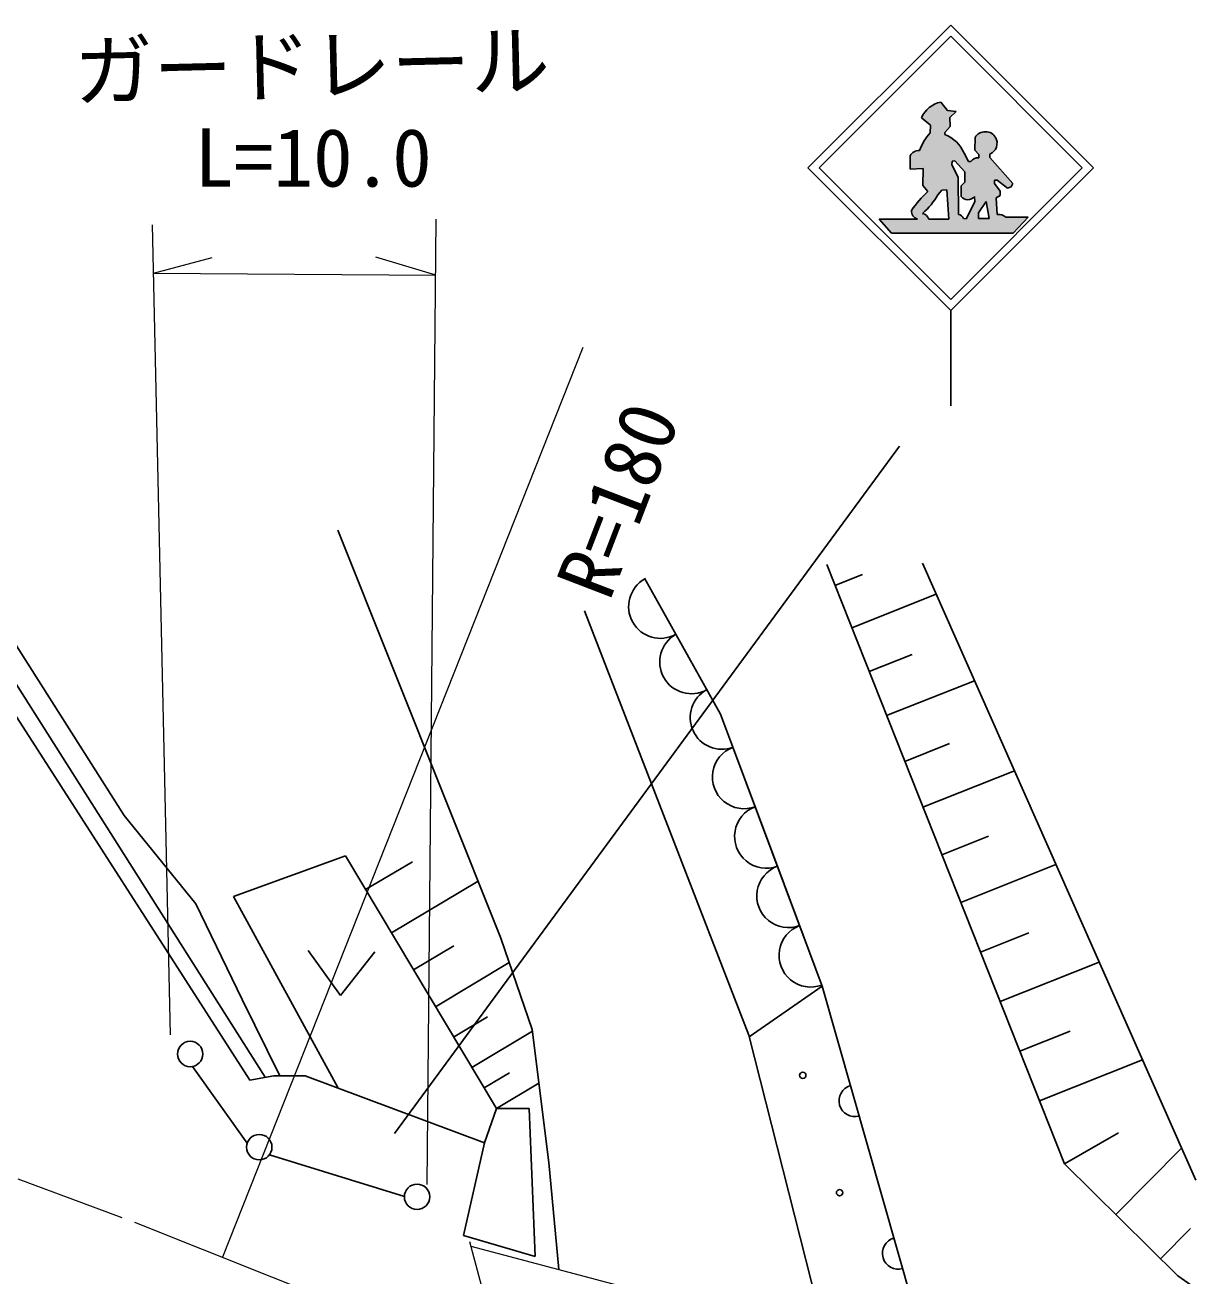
# Model space of a CAD drawing. Units: millimetres, scale not verified. Extents: x 40000 to 680000, y 20000 to 380000.
# Drawn here: x 174188 to 210965, y 278084 to 317512 of the extents above; entities that cross this region are included whole.
import ezdxf
from ezdxf.enums import TextEntityAlignment as Align

# ---------------------------------------------------------------- set-up
doc = ezdxf.new("R2010")
doc.units = ezdxf.units.MM
doc.header["$LTSCALE"] = 1000
doc.linetypes.add('CHAIN', pattern=[18.5, 12, -1.5, 3.5, -1.5])
for name, color, linetype, lineweight in [('M-BGD', 7, 'Continuous', 25), ('M-BMK', 2, 'CHAIN', 13), ('M-STR-HTXT', 7, 'Continuous', 13), ('M-STR-STRC', 7, 'Continuous', 25), ('M-WORK', 1, 'Continuous', 13)]:
    doc.layers.add(name, color=color, linetype=linetype, lineweight=lineweight)
doc.styles.add('ＭＳ ゴシック', font='')
doc.styles.get('ＭＳ ゴシック').set_extended_font_data('MS Gothic')

msp = doc.modelspace()

# ---------------------------------------------------------------- hatches: boundary and pattern name
at = {"layer": 'M-STR-STRC'}
for points in [[(203081, 312308), (203243, 312313), (203304, 311393), (203763, 311410), (203762, 311413), (203761, 311417), (203760, 311420), (203759, 311423), (203757, 311426), (203756, 311429), (203755, 311432), (203753, 311435), (203752, 311438), (203750, 311441), (203749, 311444), (203747, 311447), (203746, 311450), (203744, 311452), (203742, 311455), (203740, 311458), (203738, 311461), (203736, 311463), (203734, 311466), (203732, 311469), (203730, 311471), (203728, 311474), (203726, 311476), (203724, 311479), (203722, 311481), (203719, 311484), (203717, 311486), (203715, 311488), (203712, 311491), (203710, 311493), (203707, 311495), (203705, 311497), (203702, 311500), (203700, 311502), (203697, 311504), (203695, 311506), (203692, 311508), (203689, 311509), (203686, 311511), (203684, 311513), (203681, 311515), (203678, 311516), (203675, 311518), (203672, 311520), (203669, 311521), (203666, 311523), (203663, 311524), (203660, 311526), (203657, 311527), (203654, 311528), (203651, 311529), (203648, 311531), (203645, 311532), (203642, 311533), (203638, 311534), (203635, 311535), (203632, 311536), (203629, 311536), (203626, 311537), (203622, 311538), (203619, 311539), (203616, 311539), (203613, 311540), (203609, 311540), (203607, 311541), (203592, 312716), (203400, 313104), (203403, 313225), (203488, 313228), (203811, 312882), (203805, 312554), (203689, 312448), (203695, 312111), (203698, 312107), (203701, 312103), (203704, 312100), (203707, 312097), (203710, 312093), (203713, 312090), (203716, 312087), (203719, 312083), (203722, 312080), (203726, 312077), (203729, 312074), (203732, 312071), (203736, 312068), (203739, 312065), (203743, 312062), (203747, 312059), (203750, 312057), (203754, 312054), (203758, 312052), (203761, 312049), (203765, 312047), (203769, 312044), (203773, 312042), (203777, 312040), (203781, 312038), (203785, 312035), (203789, 312033), (203793, 312032), (203797, 312030), (203801, 312028), (203806, 312026), (203810, 312024), (203814, 312023), (203818, 312021), (203823, 312020), (203827, 312019), (203831, 312017), (203836, 312016), (203840, 312015), (203845, 312014), (203849, 312013), (203854, 312012), (203858, 312011), (203862, 312010), (203867, 312010), (203871, 312009), (203876, 312009), (203880, 312008), (203885, 312008), (203890, 312008), (203894, 312007), (203899, 312007), (203903, 312007), (203908, 312007), (203912, 312007), (203917, 312008), (203921, 312008), (203926, 312008), (203930, 312009), (203935, 312009), (203939, 312010), (203944, 312010), (203948, 312011), (203953, 312012), (203957, 312013), (203962, 312014), (203966, 312015), (203970, 312016), (203975, 312017), (203979, 312019), (203984, 312020), (203988, 312021), (203992, 312023), (203996, 312025), (204001, 312026), (204005, 312028), (204009, 312030), (204013, 312032), (204017, 312034), (204021, 312036), (204025, 312038), (204029, 312040), (204033, 312042), (204037, 312044), (204041, 312047), (204045, 312049), (204049, 312052), (204052, 312054), (204056, 312057), (204060, 312060), (204063, 312063), (204067, 312065), (204070, 312068), (204074, 312071), (204077, 312074), (204081, 312077), (204084, 312080), (204087, 312084), (204090, 312087), (204093, 312090), (204096, 312093), (204099, 312097), (204102, 312100), (204105, 312104), (204106, 312105), (204124, 311936), (203843, 311407), (204242, 311419), (204239, 311588), (204475, 311948), (204578, 311415), (205096, 311460), (205091, 311464), (205086, 311468), (205081, 311472), (205075, 311476), (205070, 311480), (205064, 311483), (205059, 311487), (205053, 311490), (205048, 311493), (205042, 311496), (205036, 311499), (205031, 311502), (205025, 311505), (205019, 311508), (205013, 311511), (205007, 311513), (205001, 311516), (204995, 311518), (204989, 311520), (204983, 311522), (204977, 311524), (204970, 311526), (204964, 311528), (204958, 311530), (204952, 311531), (204945, 311533), (204939, 311534), (204933, 311535), (204926, 311537), (204920, 311538), (204913, 311539), (204907, 311539), (204900, 311540), (204894, 311541), (204888, 311541), (204881, 311541), (204875, 311542), (204868, 311542), (204862, 311542), (204855, 311542), (204849, 311542), (204842, 311541), (204836, 311541), (204830, 311540), (204797, 312060), (204916, 312134), (204916, 312279), (204744, 312513), (204744, 312619), (204821, 312622), (205155, 312365), (205264, 312409), (205315, 312521), (204599, 313335), (204599, 313456), (204605, 313458), (204610, 313460), (204615, 313462), (204621, 313464), (204626, 313467), (204631, 313469), (204636, 313472), (204641, 313474), (204647, 313477), (204652, 313480), (204657, 313483), (204661, 313485), (204666, 313488), (204671, 313492), (204676, 313495), (204681, 313498), (204685, 313501), (204690, 313505), (204694, 313508), (204699, 313512), (204703, 313516), (204708, 313519), (204712, 313523), (204716, 313527), (204720, 313531), (204724, 313535), (204728, 313539), (204732, 313543), (204736, 313548), (204740, 313552), (204744, 313556), (204747, 313561), (204751, 313565), (204754, 313570), (204758, 313574), (204761, 313579), (204764, 313584), (204767, 313589), (204770, 313593), (204773, 313598), (204776, 313603), (204779, 313608), (204782, 313613), (204784, 313618), (204787, 313624), (204789, 313629), (204792, 313634), (204794, 313639), (204796, 313645), (204798, 313650), (204800, 313655), (204801, 313658), (204824, 313826), (204778, 313958), (204776, 313963), (204774, 313968), (204772, 313973), (204770, 313977), (204767, 313982), (204765, 313987), (204762, 313991), (204760, 313996), (204757, 314001), (204754, 314005), (204751, 314009), (204748, 314014), (204745, 314018), (204742, 314022), (204739, 314027), (204736, 314031), (204733, 314035), (204729, 314039), (204726, 314043), (204722, 314047), (204719, 314051), (204715, 314054), (204712, 314058), (204708, 314062), (204704, 314065), (204700, 314069), (204696, 314072), (204692, 314076), (204688, 314079), (204684, 314082), (204680, 314086), (204675, 314089), (204671, 314092), (204667, 314095), (204662, 314098), (204658, 314100), (204653, 314103), (204649, 314106), (204644, 314108), (204640, 314111), (204635, 314113), (204630, 314116), (204626, 314118), (204621, 314120), (204616, 314122), (204611, 314124), (204606, 314126), (204601, 314128), (204596, 314129), (204591, 314131), (204586, 314133), (204581, 314134), (204576, 314136), (204571, 314137), (204566, 314138), (204561, 314139), (204556, 314140), (204550, 314141), (204545, 314142), (204540, 314143), (204535, 314143), (204530, 314144), (204524, 314144), (204519, 314145), (204514, 314145), (204509, 314145), (204503, 314145), (204498, 314145), (204493, 314145), (204488, 314145), (204482, 314145), (204477, 314145), (204472, 314144), (204467, 314144), (204461, 314143), (204461, 314143), (204455, 314144), (204449, 314144), (204444, 314144), (204438, 314145), (204432, 314145), (204426, 314145), (204421, 314145), (204415, 314145), (204409, 314144), (204403, 314144), (204398, 314144), (204392, 314143), (204386, 314142), (204380, 314142), (204375, 314141), (204369, 314140), (204363, 314139), (204358, 314138), (204352, 314136), (204346, 314135), (204341, 314134), (204335, 314132), (204330, 314130), (204324, 314129), (204319, 314127), (204313, 314125), (204308, 314123), (204303, 314121), (204297, 314119), (204292, 314116), (204287, 314114), (204282, 314112), (204277, 314109), (204271, 314106), (204266, 314104), (204261, 314101), (204256, 314098), (204251, 314095), (204247, 314092), (204242, 314089), (204237, 314085), (204232, 314082), (204228, 314079), (204223, 314075), (204219, 314071), (204214, 314068), (204210, 314064), (204206, 314060), (204201, 314056), (204197, 314052), (204193, 314048), (204189, 314044), (204185, 314040), (204181, 314036), (204177, 314032), (204174, 314027), (204170, 314023), (204166, 314018), (204163, 314014), (204159, 314009), (204156, 314004), (204153, 314000), (204150, 313995), (204146, 313990), (204143, 313985), (204141, 313980), (204138, 313975), (204135, 313970), (204132, 313965), (204132, 313964), (204120, 313572), (204247, 313427), (204247, 313329), (204242, 313330), (204237, 313330), (204232, 313330), (204227, 313330), (204222, 313330), (204217, 313330), (204212, 313330), (204207, 313330), (204202, 313329), (204197, 313329), (204192, 313328), (204187, 313328), (204182, 313327), (204177, 313326), (204172, 313325), (204167, 313324), (204162, 313323), (204157, 313322), (204152, 313321), (204148, 313320), (204143, 313318), (204138, 313317), (204133, 313315), (204128, 313314), (204124, 313312), (204119, 313310), (204114, 313308), (204110, 313306), (204105, 313304), (204100, 313302), (204096, 313300), (204091, 313297), (204087, 313295), (204083, 313293), (204078, 313290), (204074, 313288), (204070, 313285), (204065, 313282), (204061, 313279), (204057, 313276), (204053, 313273), (204049, 313270), (204045, 313267), (204041, 313264), (204037, 313261), (204034, 313258), (204030, 313254), (204026, 313251), (204022, 313247), (204019, 313244), (204015, 313240), (204012, 313236), (204009, 313233), (204005, 313229), (204002, 313225), (203999, 313221), (203996, 313217), (203993, 313214), (203924, 313214), (203786, 313468), (203778, 313486), (203769, 313503), (203761, 313521), (203752, 313538), (203743, 313555), (203734, 313572), (203724, 313589), (203714, 313606), (203704, 313623), (203693, 313639), (203682, 313655), (203671, 313671), (203660, 313687), (203648, 313703), (203636, 313718), (203624, 313733), (203611, 313748), (203598, 313763), (203585, 313777), (203572, 313792), (203559, 313806), (203545, 313820), (203531, 313833), (203517, 313846), (203502, 313859), (203488, 313872), (203473, 313885), (203458, 313897), (203442, 313909), (203427, 313921), (203411, 313932), (203395, 313944), (203379, 313955), (203363, 313965), (203346, 313976), (203329, 313986), (203312, 313995), (203295, 314005), (203278, 314014), (203261, 314023), (203243, 314032), (203226, 314040), (203208, 314048), (203190, 314056), (203174, 314062), (203174, 314126), (203341, 314316), (203330, 314599), (203533, 314790), (203256, 314813), (203048, 315084), (203033, 315081), (203018, 315078), (203004, 315074), (202989, 315070), (202975, 315066), (202961, 315061), (202946, 315056), (202932, 315051), (202918, 315046), (202904, 315041), (202890, 315035), (202876, 315029), (202862, 315023), (202849, 315016), (202835, 315010), (202822, 315003), (202809, 314995), (202795, 314988), (202782, 314980), (202770, 314973), (202757, 314965), (202744, 314956), (202732, 314948), (202720, 314939), (202707, 314930), (202696, 314921), (202684, 314912), (202672, 314902), (202661, 314892), (202649, 314882), (202638, 314872), (202627, 314862), (202616, 314851), (202606, 314840), (202595, 314829), (202585, 314818), (202575, 314807), (202565, 314796), (202556, 314784), (202546, 314772), (202537, 314760), (202528, 314748), (202520, 314736), (202511, 314724), (202503, 314711), (202495, 314698), (202487, 314686), (202479, 314673), (202472, 314659), (202464, 314646), (202457, 314633), (202451, 314619), (202444, 314606), (202438, 314592), (202436, 314588), (202719, 314357), (202713, 314115), (202693, 314092), (202674, 314069), (202655, 314046), (202636, 314023), (202618, 313999), (202600, 313975), (202583, 313950), (202566, 313926), (202550, 313901), (202534, 313875), (202518, 313850), (202503, 313824), (202488, 313798), (202474, 313771), (202460, 313745), (202447, 313718), (202434, 313691), (202422, 313663), (202410, 313636), (202399, 313608), (202388, 313580), (202378, 313555), (202373, 313555), (202368, 313556), (202362, 313556), (202357, 313556), (202351, 313556), (202346, 313555), (202341, 313555), (202335, 313555), (202330, 313554), (202325, 313554), (202319, 313553), (202314, 313552), (202309, 313552), (202303, 313551), (202298, 313550), (202293, 313549), (202288, 313547), (202282, 313546), (202277, 313545), (202272, 313543), (202267, 313542), (202262, 313540), (202257, 313538), (202252, 313537), (202247, 313535), (202242, 313533), (202237, 313531), (202232, 313528), (202227, 313526), (202222, 313524), (202217, 313521), (202212, 313519), (202208, 313516), (202203, 313514), (202198, 313511), (202194, 313508), (202189, 313505), (202185, 313502), (202180, 313499), (202176, 313496), (202172, 313493), (202167, 313489), (202163, 313486), (202159, 313483), (202155, 313479), (202151, 313475), (202147, 313472), (202143, 313468), (202139, 313464), (202136, 313460), (202132, 313457), (202128, 313453), (202125, 313449), (202121, 313444), (202118, 313440), (202115, 313436), (202111, 313432), (202108, 313427), (202105, 313423), (202102, 313419), (202099, 313414), (202096, 313410), (202094, 313405), (202091, 313400), (202088, 313396), (202086, 313391), (202084, 313388), (202084, 312972), (202488, 312989), (202482, 312458), (202644, 312268), (202596, 312222), (202548, 312175), (202501, 312127), (202456, 312079), (202411, 312029), (202367, 311979), (202323, 311928), (202281, 311877), (202240, 311824), (202199, 311771), (202160, 311717), (202124, 311668), (202124, 311663), (202124, 311658), (202124, 311653), (202124, 311649), (202124, 311644), (202124, 311639), (202125, 311634), (202125, 311629), (202126, 311625), (202126, 311620), (202127, 311615), (202127, 311610), (202128, 311606), (202129, 311601), (202130, 311596), (202131, 311592), (202132, 311587), (202133, 311582), (202135, 311578), (202136, 311573), (202137, 311568), (202139, 311564), (202141, 311559), (202142, 311555), (202144, 311550), (202146, 311546), (202148, 311542), (202150, 311537), (202152, 311533), (202154, 311529), (202156, 311524), (202158, 311520), (202161, 311516), (202163, 311512), (202166, 311508), (202168, 311504), (202171, 311500), (202174, 311496), (202177, 311492), (202179, 311488), (202182, 311484), (202185, 311480), (202188, 311477), (202191, 311473), (202195, 311470), (202198, 311466), (202201, 311463), (202205, 311459), (202208, 311456), (202211, 311452), (202215, 311449), (202219, 311446), (202222, 311443), (202226, 311440), (202230, 311437), (202233, 311434), (202237, 311431), (202241, 311428), (202245, 311426), (202249, 311423), (202253, 311420), (202257, 311418), (202261, 311415), (202266, 311413), (202270, 311411), (202274, 311409), (202278, 311406), (202283, 311404), (202287, 311402), (202291, 311401), (202296, 311399), (202300, 311397), (202305, 311395), (202309, 311394), (202312, 311393), (202672, 311393), (202671, 311397), (202669, 311402), (202668, 311406), (202666, 311411), (202664, 311415), (202662, 311419), (202661, 311424), (202659, 311428), (202656, 311432), (202654, 311436), (202652, 311441), (202650, 311445), (202647, 311449), (202645, 311453), (202642, 311457), (202640, 311461), (202637, 311465), (202634, 311469), (202632, 311472), (202629, 311476), (202626, 311480), (202623, 311484), (202620, 311487), (202617, 311491), (202613, 311494), (202610, 311498), (202607, 311501), (202604, 311505), (202600, 311508), (202597, 311511), (202593, 311514), (202590, 311517), (202586, 311520), (202582, 311523), (202579, 311526), (202575, 311529), (202571, 311532), (202567, 311534), (202563, 311537), (202559, 311540), (202555, 311542), (202551, 311545), (202547, 311547), (202543, 311549), (202539, 311551), (202534, 311554), (202530, 311556), (202526, 311558), (202521, 311560), (202517, 311561), (202513, 311563), (202508, 311565), (202504, 311566), (202499, 311568), (202495, 311569), (202490, 311571), (202486, 311572), (202481, 311573), (202477, 311574), (202475, 311575), (202506, 311602), (202536, 311630), (202566, 311659), (202595, 311688), (202624, 311717), (202652, 311747), (202680, 311777), (202707, 311808), (202734, 311840), (202760, 311872), (202786, 311904), (202810, 311937), (202835, 311970), (202859, 312004), (202882, 312038), (202904, 312072), (202926, 312107), (202948, 312142), (202960, 312163)], [(205333, 310953), (205806, 311460), (205096, 311460), (204578, 311415), (204318, 311415), (204242, 311419), (203843, 311407), (203763, 311410), (203304, 311393), (202672, 311393), (202312, 311393), (201106, 311393), (201500, 310953)]]:
    msp.add_hatch(color=256, dxfattribs=at).paths.add_polyline_path(points)

# ---------------------------------------------------------------- linework, layer by layer
at = {"layer": 'M-BGD'}
for p, q in [((169685, 304603), (177315, 292592)), ((168507, 304132), (181272, 284256)), ((181761, 284347), (169072, 304368)), ((184051, 301589), (189185, 288730)), ((206942, 281618), (199453, 300506)), ((202467, 300553), (211087, 281100)), ((193706, 300082), (194907, 297939)), ((196109, 295795), (193706, 300082)), ((199714, 299847), (200583, 300192)), ((200241, 298517), (202902, 299572)), ((191822, 299045), (197003, 285669)), ((194907, 297939), (196109, 295795)), ((200790, 297132), (202148, 297670)), ((201340, 295747), (204110, 296845)), ((196109, 295795), (197710, 291509)), ((199311, 287223), (196109, 295795)), ((201912, 294304), (203325, 294865)), ((202484, 292862), (205368, 294006)), ((177315, 292592), (179576, 289814)), ((203079, 291360), (204551, 291944)), ((197710, 291509), (199311, 287223)), ((180753, 290049), (184286, 291321)), ((184286, 291321), (189043, 283361)), ((184920, 290261), (186395, 291142)), ((203675, 289858), (206678, 291049)), ((185736, 288895), (188467, 290528)), ((179576, 289814), (181036, 286799)), ((184051, 284020), (180753, 290049)), ((189185, 288730), (190174, 285857)), ((204295, 288294), (205827, 288902)), ((183115, 288341), (184135, 286919)), ((184135, 286919), (185214, 288296)), ((186430, 287733), (187703, 288493)), ((187125, 286570), (189450, 287960)), ((204915, 286731), (208042, 287971)), ((197014, 285626), (199311, 287223)), ((199311, 287223), (202739, 275180)), ((181036, 286799), (182214, 284397)), ((187696, 285615), (188758, 286249)), ((190174, 285857), (190692, 281665)), ((188268, 284659), (190179, 285801)), ((197003, 285669), (199441, 276055)), ((205535, 285167), (207130, 285799)), ((181191, 282272), (179464, 284686)), ((206155, 283603), (209406, 284892)), ((181272, 284256), (182025, 284397)), ((182025, 284397), (183014, 284397)), ((183014, 284397), (188667, 282277)), ((188655, 284010), (189458, 284489)), ((189043, 283361), (190383, 284161)), ((188667, 282277), (189043, 283361)), ((189043, 283361), (190080, 283361)), ((190080, 283361), (190268, 278698)), ((206942, 281618), (208654, 282591)), ((188007, 279357), (188667, 282277)), ((208564, 280017), (210636, 282117)), ((186143, 280585), (181890, 281903)), ((190692, 281665), (191011, 278293)), ((210522, 278085), (206942, 281618)), ((209975, 278625), (210915, 279578)), ((190268, 278698), (188007, 279357)), ((220766, 270986), (210522, 278085))]:
    msp.add_line(p, q, dxfattribs=at)
for centre, radius in [((179394, 285080), 400), ((198700, 284408), 100), ((181570, 282143), 400), ((186543, 280579), 400), ((199859, 280708), 100)]:
    msp.add_circle(centre, radius, dxfattribs=at)
for centre, radius, start, end in [((194211, 299181), 1000, 119.268, 299.268), ((195189, 297436), 1000, 119.268, 299.268), ((196150, 295683), 999, 118.1822, 290.5267), ((196850, 293811), 1000, 110.487, 290.487), ((197550, 291937), 1000, 110.487, 290.487), ((198250, 290064), 1000, 110.487, 290.487), ((198950, 288190), 1000, 110.487, 290.487), ((200341, 283606), 500, 105.8889, 285.8889), ((201710, 278797), 500, 105.8889, 285.8889)]:
    msp.add_arc(centre, radius, start, end, dxfattribs=at)
at = {"layer": 'M-BMK'}
for p, q in [((161299, 285837), (177642, 279781)), ((177642, 279781), (189235, 275159))]:
    msp.add_line(p, q, dxfattribs=at)
at = {"layer": 'M-STR-HTXT'}
for p, q in [((178198, 311209), (178763, 285680)), ((186865, 280970), (187148, 311398)), ((178232, 309691), (180090, 310184)), ((187131, 309628), (185244, 310195)), ((178232, 309691), (187131, 309628)), ((191763, 307347), (180408, 278678))]:
    msp.add_line(p, q, dxfattribs=at)
at = {"layer": 'M-STR-STRC'}
for p, q in [((198860, 313012), (203360, 317512)), ((207861, 313012), (203360, 317512)), ((199214, 313012), (203360, 317159)), ((207507, 313012), (203360, 317159)), ((203256, 314813), (203048, 315084)), ((203533, 314790), (203256, 314813)), ((203533, 314790), (203330, 314599)), ((202436, 314588), (202719, 314357)), ((202719, 314357), (202713, 314115)), ((203341, 314316), (203174, 314126)), ((203330, 314599), (203341, 314316)), ((203174, 314126), (203174, 314062)), ((204120, 313572), (204132, 313964)), ((204778, 313958), (204824, 313826)), ((203786, 313468), (203924, 313214)), ((204247, 313427), (204120, 313572)), ((204824, 313826), (204801, 313658)), ((202084, 313388), (202084, 312972)), ((203400, 313104), (203403, 313225)), ((203592, 312716), (203400, 313104)), ((203403, 313225), (203488, 313228)), ((203488, 313228), (203811, 312882)), ((203924, 313214), (203993, 313214)), ((204247, 313329), (204247, 313427)), ((204599, 313456), (204599, 313335)), ((204599, 313335), (205315, 312521)), ((198860, 313012), (203360, 308512)), ((199214, 313012), (203360, 308865)), ((202084, 312972), (202488, 312989)), ((202488, 312989), (202482, 312458)), ((203360, 308865), (207507, 313012)), ((203361, 308512), (207861, 313012)), ((203607, 311541), (203592, 312716)), ((203811, 312882), (203805, 312554)), ((202482, 312458), (202644, 312268)), ((202960, 312163), (203081, 312308)), ((203081, 312308), (203243, 312313)), ((203243, 312313), (203304, 311393)), ((203805, 312554), (203689, 312448)), ((203689, 312448), (203695, 312111)), ((204821, 312622), (204744, 312619)), ((204744, 312619), (204744, 312513)), ((204744, 312513), (204916, 312279)), ((205155, 312365), (204821, 312622)), ((204916, 312279), (204916, 312134)), ((205264, 312409), (205155, 312365)), ((205315, 312521), (205264, 312409)), ((204124, 311936), (203843, 311407)), ((204106, 312105), (204124, 311936)), ((204239, 311588), (204475, 311948)), ((204475, 311948), (204578, 311415)), ((204916, 312134), (204797, 312060)), ((204797, 312060), (204830, 311540)), ((204242, 311419), (204239, 311588)), ((201106, 311393), (202312, 311393)), ((201106, 311393), (201500, 310953)), ((202672, 311393), (203304, 311393)), ((203843, 311407), (203763, 311410)), ((204318, 311415), (204242, 311419)), ((204318, 311415), (204578, 311415)), ((205096, 311460), (205806, 311460)), ((205806, 311460), (205333, 310953)), ((201500, 310953), (205333, 310953)), ((203360, 308512), (203360, 305512)), ((201749, 304238), (185829, 282572))]:
    msp.add_line(p, q, dxfattribs=at)
for centre, radius, start, end in [((203226, 314240), 863, 101.9099, 156.1964), ((203993, 312970), 1718, 138.177, 160.0693), ((202760, 313025), 1117, 23.3704, 68.2743), ((204426, 313815), 330, 83.9547, 153.1252), ((204499, 313844), 301, 22.2462, 97.3706), ((202358, 313248), 308, 86.2887, 152.9588), ((204491, 313766), 329, 289.2307, 340.7693), ((204225, 313042), 288, 85.5239, 143.364), ((205261, 309478), 3825, 133.1717, 145.0835), ((200920, 313350), 2360, 311.2307, 329.8244), ((203903, 312267), 260, 217.0473, 321.304), ((202399, 311653), 275, 177.0124, 251.5462), ((202414, 311310), 271, 17.681, 76.9396), ((203582, 311352), 190, 17.796, 82.5977), ((204864, 311170), 372, 51.3552, 95.2346)]:
    msp.add_arc(centre, radius, start, end, dxfattribs=at)
at = {"layer": 'M-WORK'}
for p, q in [((188196, 279169), (190975, 268900)), ((188243, 279027), (202739, 275180))]:
    msp.add_line(p, q, dxfattribs=at)

# ---------------------------------------------------------------- texts
at = {"layer": 'M-STR-HTXT', "style": 'ＭＳ ゴシック'}
for s, rotation, p in [('ガードレール', 1.393, (183226, 316237)), ('R=180', 68.96, (192870, 302549))]:
    msp.add_text(s, height=1833, rotation=rotation, dxfattribs=at).set_placement(p, align=Align.MIDDLE_CENTER)
msp.add_text('L=10.0', height=1833, dxfattribs=at).set_placement((183266, 313335), align=Align.MIDDLE_CENTER)

doc.saveas('drawing.dxf')
